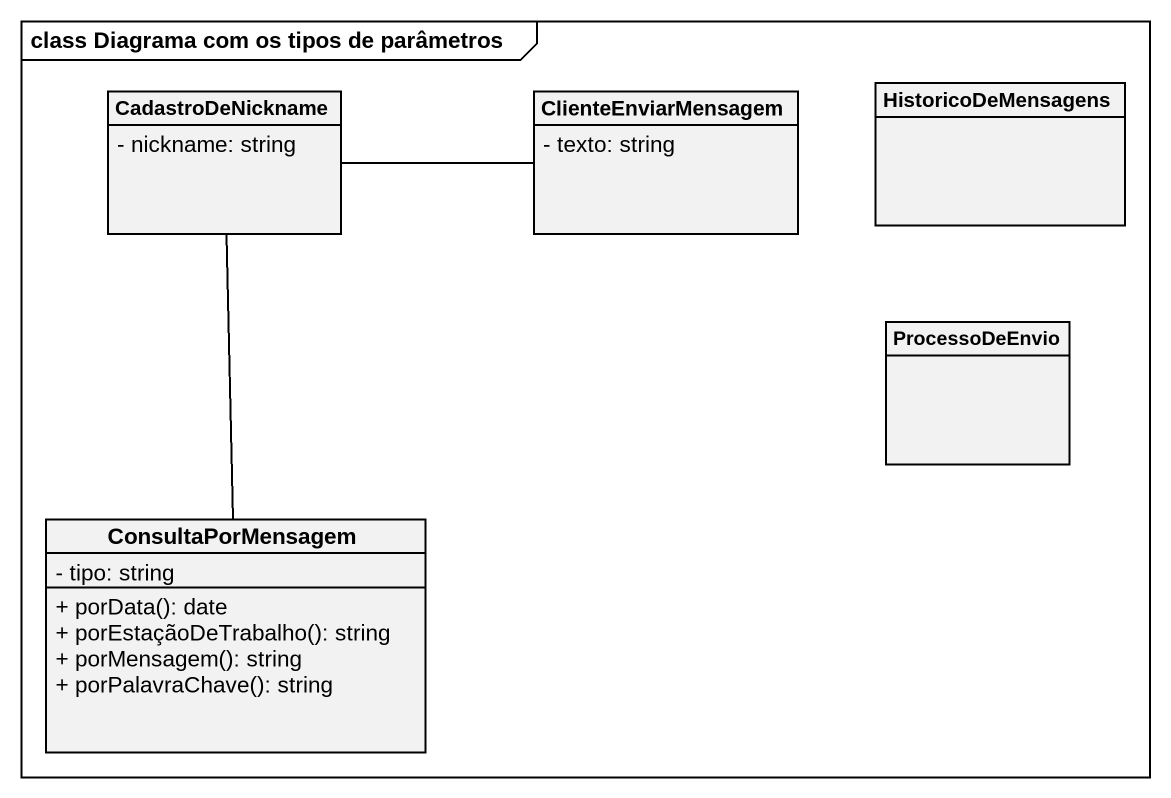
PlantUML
@startuml
mainframe class Diagrama com os tipos de parâmetros
hide circle
hide empty members
skinparam classAttributeIconSize 0
class CadastroDeNickname {
  - nickname: string
}
class ClienteEnviarMensagem {
  - texto: string
}
class HistoricoDeMensagens
class ProcessoDeEnvio
class ConsultaPorMensagem {
  - tipo: string
  + porData(): date
  + porEstaçãoDeTrabalho(): string
  + porMensagem(): string
  + porPalavraChave(): string
}
CadastroDeNickname -right- ClienteEnviarMensagem
CadastroDeNickname -- ConsultaPorMensagem
@enduml
